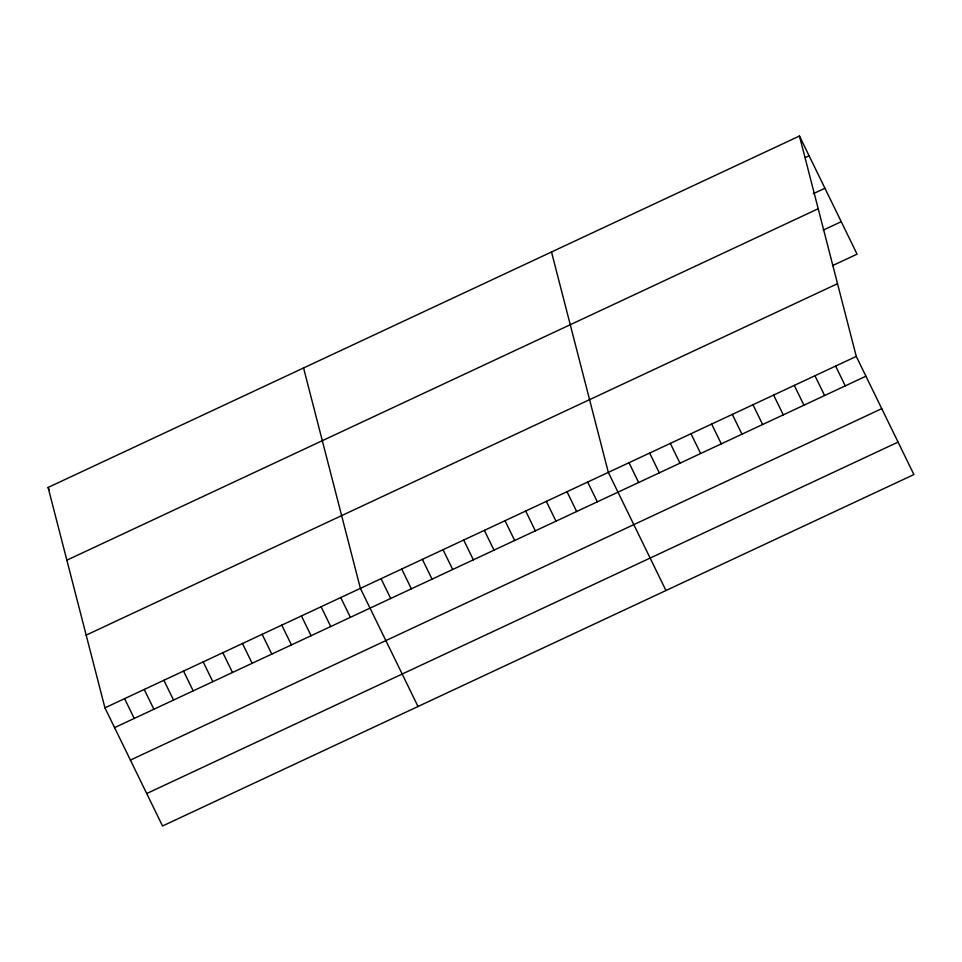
<?xml version="1.0" encoding="UTF-8"?>
<svg xmlns="http://www.w3.org/2000/svg" width="962" height="962" viewBox="0 0 962 962"><rect width="100%" height="100%" fill="white"/><g stroke="black" fill="none" stroke-linecap="round" stroke-linejoin="round"><path stroke-width="1.44" d="M799.458 136.015L856.276 356.409L913.9 474.555L162.542 825.985L104.93 707.852L48.1 487.445L799.458 136.015L857.07 254.148L832.539 265.632M805.23 157.612L809.102 155.796M813.311 193.687L824.939 188.251M66.847 560.185L818.205 208.742M823.159 230.146L841.245 221.693M86.171 635.112L837.529 283.682M104.93 707.852L856.276 356.409M114.574 727.633L865.932 376.202M130.411 760.088L881.757 408.658M146.717 793.53L898.075 442.099M835.617 366.077L845.261 385.858M814.958 375.745L824.602 395.526M794.287 385.401L803.943 405.194M773.628 395.069L783.284 414.85M752.969 404.737L762.613 424.519M732.31 414.394L741.955 434.187M711.639 424.062L721.296 443.855M690.981 433.73L700.637 453.511M670.322 443.386L679.966 463.179M649.651 453.054L659.307 472.847M628.992 462.722L638.648 482.503M665.957 590.524L608.333 472.39L551.503 251.984M587.674 482.046L597.318 501.839M567.003 491.714L576.659 511.507M546.344 501.382L556 521.163M525.685 511.038L535.329 530.832M505.026 520.707L514.67 540.5M484.355 530.375L494.011 550.156M463.696 540.031L473.352 559.824M443.037 549.699L452.681 569.492M422.378 559.367L432.022 579.148M401.707 569.035L411.363 588.816M381.048 578.691L390.704 598.484M418.013 706.505L360.389 588.359L303.559 367.953M340.74 597.546L350.384 617.339M321.08 606.745L330.736 626.527M301.431 615.933L311.087 635.726M281.782 625.12L291.438 644.913M262.133 634.319L271.789 654.1M242.484 643.506L252.128 663.299M222.835 652.705L232.479 672.486M203.174 661.892L212.83 681.673M183.526 671.079L193.182 690.872M163.877 680.278L173.533 700.059M48.1 487.445L49.387 490.091M144.228 689.465L153.884 709.247M124.579 698.652L134.223 718.446"/></g></svg>
